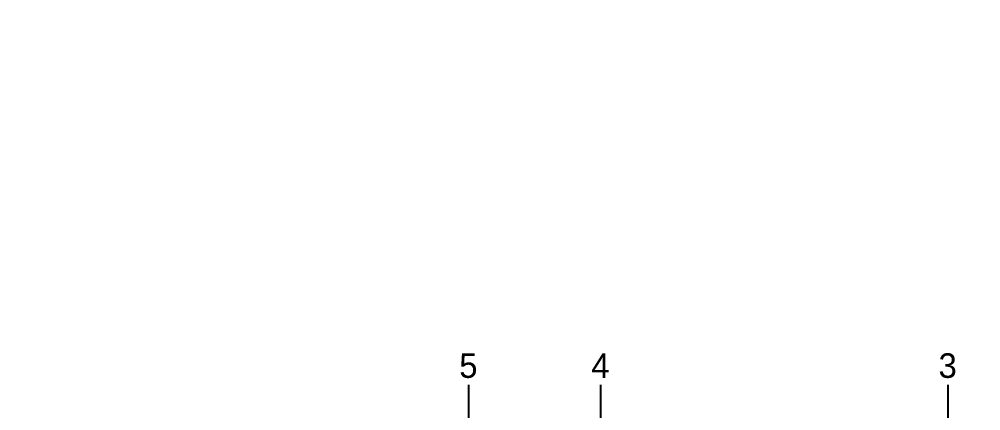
# Model space of a CAD drawing. Header units: millimetres. Extents: x 19438 to 19711, y 4351 to 4752.
# Drawn here: x 19463.34 to 19471.16, y 4521.45 to 4524.64 of the extents above; entities that cross this region are included whole.
import ezdxf
from ezdxf.enums import TextEntityAlignment as Align

# ---------------------------------------------------------------- set-up
doc = ezdxf.new("R2010")
doc.units = ezdxf.units.MM
doc.set_wipeout_variables(frame=1)
doc.linetypes.add('CENTER', pattern=[2, 1.25, -0.25, 0.25, -0.25])
for name, color, linetype in [('cotas', 1, 'Continuous'), ('cotas @ 500', 1, 'Continuous'), ('EJES', 2, 'CENTER'), ('EJES @ 0.5', 2, 'CENTER')]:
    doc.layers.add(name, color=color, linetype=linetype)
doc.styles.add('century gothic', font='GOTHIC.TTF')
doc.styles.add('COTAS SMC', font='GOTHIC.TTF')
doc.styles.get("Standard").update_dxf_attribs({"font": 'arial.ttf'})
doc.dimstyles.new('ANOTATIVE 100 SMCONSTRUCCIONES', dxfattribs={"dimscale": 0, "dimtxt": 0.18, "dimasz": 0.15, "dimexe": 0.18, "dimexo": 0.09, "dimgap": 0.1, "dimtad": 1, "dimzin": 0, "dimdsep": 46, "dimtxsty": 'century gothic', "dimblk1": 'FLECHA1', "dimblk2": 'FLECHA1', "dimsah": 1, "dimcen": 0.18, "dimdle": 0.075, "dimclrd": 1, "dimclre": 1, "dimclrt": 2, "dimaunit": 1, "dimadec": 0, "dimazin": 0, "dimtfac": 0.75, "dimtix": 1, "dimtmove": 2, "dimatfit": 3, "dimfxl": 0.09, "dimtvp": 1.5, "dimtfill": 1, "dimtolj": 1, "dimtzin": 0, "dimarcsym": 0})
doc.dimstyles.new('PIES SMCONSTRUCCIONES', dxfattribs={"dimscale": 0, "dimtxt": 0.18, "dimasz": 0.2, "dimexe": 0.18, "dimexo": 0, "dimgap": 0.1, "dimtad": 1, "dimdec": 0, "dimlfac": 39.370079, "dimzin": 0, "dimdsep": 46, "dimlunit": 4, "dimtxsty": 'COTAS SMC', "dimblk1": 'FLECHA1', "dimblk2": 'FLECHA1', "dimsah": 1, "dimcen": 0.2, "dimdle": 0.075, "dimclrd": 1, "dimclre": 1, "dimclrt": 2, "dimaunit": 1, "dimadec": 0, "dimazin": 0, "dimtfac": 0.75, "dimtdec": 0, "dimtix": 1, "dimtmove": 2, "dimatfit": 3, "dimfxl": 0.09, "dimtvp": 1.5, "dimtfill": 1, "dimtolj": 1, "dimtzin": 0, "dimarcsym": 0})

# ---------------------------------------------------------------- blocks, each defined once
blk = doc.blocks.new('FLECHA1')
at = {"color": 4}
blk.add_line((-0.246176, -0.248081), (0.248081, 0.25), dxfattribs=at)
at = {"color": 1}
blk.add_line((-1, 0), (0.496162, 0), dxfattribs=at)
blk = doc.blocks.new('*D405')
at = {"layer": 'cotas', "color": 1, "lineweight": -2, "transparency": 16777216}
for p, q in [((19614.326, 4625.8448), (19614.326, 4700.8448)), ((19570.9836, 4550.8448), (19524.326, 4550.8448)), ((19614.326, 4548.4298), (19614.326, 4550.8448)), ((19570.5339, 4548.4298), (19524.326, 4548.4298)), ((19614.326, 4473.4298), (19614.326, 4398.4298))]:
    blk.add_line(p, q, dxfattribs=at)
at = {"layer": 'Defpoints', "color": 0, "transparency": 16777216}
for p in [(19614.326, 4550.8448), (19615.9836, 4550.8448), (19615.5339, 4548.4298)]:
    blk.add_point(p, dxfattribs=at)
at = {"layer": 'cotas', "color": 1, "lineweight": -2, "transparency": 16777216, "xscale": 75, "yscale": 75, "zscale": 75}
for p, rotation in [((19614.326, 4550.8448), 270), ((19614.326, 4548.4298), 90)]:
    blk.add_blockref('FLECHA1', p, dxfattribs=dict(at, rotation=rotation))
at = {"layer": 'cotas', "color": 2, "transparency": 16777216, "insert": (19517.3376, 4549.6373), "char_height": 90, "attachment_point": 5, "rotation": 90, "style": 'century gothic', "bg_fill": 3, "box_fill_scale": 1.1, "bg_fill_color": 256, "bg_fill_true_color": 13158600, "bg_fill_transparency": 0}
blk.add_mtext('\\A1;2.42', dxfattribs=at)
blk = doc.blocks.new('*D460')
at = {"layer": 'cotas', "color": 1, "lineweight": -2, "transparency": 16777216}
for p, q in [((19620.0128, 4651.7533), (19620.0128, 4751.7533)), ((19620.4168, 4551.7533), (19530.0128, 4551.7533)), ((19620.0128, 4550.5333), (19620.0128, 4551.7533)), ((19620.4168, 4550.5333), (19530.0128, 4550.5333)), ((19620.0128, 4450.5333), (19620.0128, 4350.5333))]:
    blk.add_line(p, q, dxfattribs=at)
at = {"layer": 'Defpoints', "color": 0, "transparency": 16777216}
for p in [(19620.0128, 4551.7533), (19620.4168, 4551.7533), (19620.4168, 4550.5333)]:
    blk.add_point(p, dxfattribs=at)
at = {"layer": 'cotas', "color": 1, "lineweight": -2, "transparency": 16777216, "xscale": 100, "yscale": 100, "zscale": 100}
for p, rotation in [((19620.0128, 4551.7533), 270), ((19620.0128, 4550.5333), 90)]:
    blk.add_blockref('FLECHA1', p, dxfattribs=dict(at, rotation=rotation))
at = {"layer": 'cotas', "color": 2, "transparency": 16777216, "insert": (19523.8809, 4551.1433), "char_height": 90, "attachment_point": 5, "rotation": 90, "style": 'COTAS SMC', "bg_fill": 3, "box_fill_scale": 1.1, "bg_fill_color": 256, "bg_fill_true_color": 13158600, "bg_fill_transparency": 0}
blk.add_mtext("\\A1;4'", dxfattribs=at)
blk = doc.blocks.new('ejes')
at = {"color": 2, "linetype": 'Continuous'}
blk.add_wipeout([(-0.109, 0.275), (-0.065, 0.291), (-0.006, 0.3), (0.06, 0.297), (0.095, 0.288), (0.16, 0.261), (0.183, 0.246), (0.215, 0.22), (0.241, 0.193), (0.271, 0.149), (0.271, 0.149), (0.292, 0.103), (0.304, 0.065), (0.309, 0.032), (0.31, 0.001), (0.309, -0.027), (0.309, -0.027), (0.3, -0.077), (0.288, -0.113), (0.279, -0.133), (0.259, -0.168), (0.238, -0.195), (0.219, -0.215), (0.19, -0.24), (0.159, -0.26), (0.125, -0.277), (0.089, -0.289), (0.046, -0.297), (0.01, -0.299), (-0.037, -0.296), (-0.069, -0.289), (-0.097, -0.279), (-0.144, -0.256), (-0.171, -0.238), (-0.192, -0.221), (-0.215, -0.197), (-0.215, -0.197), (-0.257, -0.136), (-0.272, -0.101), (-0.272, -0.101), (-0.287, -0.034), (-0.29, 0.001), (-0.287, 0.036), (-0.281, 0.07), (-0.273, 0.099), (-0.258, 0.134), (-0.234, 0.174), (-0.216, 0.198), (-0.197, 0.217), (-0.175, 0.236), (-0.154, 0.251), (-0.126, 0.268), (-0.126, 0.268), (-0.118, 0.272)], dxfattribs=at)
at = {"layer": 'EJES', "color": 3}
blk.add_attdef('EJES', text='', height=0.3, dxfattribs=at).set_placement((0.01, -0.174), align=Align.CENTER)
blk = doc.blocks.new('*U570')
at = {"layer": 'cotas @ 500'}
dim = blk.add_linear_dim(base=(19614.3260382735, 4550.8448237801), p1=(19615.5338597089, 4548.4298237801), p2=(19615.9836080801, 4550.8448237801), angle=90, dimstyle='ANOTATIVE 100 SMCONSTRUCCIONES', override={"dimscale": 500, "dimtix": 1, "dimtofl": 1, "dimtmove": 1, "dimatfit": 1}, dxfattribs=at)
dim.commit()
dim.dimension.update_dxf_attribs({"geometry": '*D405', "text_midpoint": (19517.3375950376, 4549.6373237801)})
blk = doc.blocks.new('*U572')
at = {"layer": 'cotas @ 500'}
dim = blk.add_linear_dim(base=(19620.0128, 4551.7533), p1=(19620.4168, 4550.5333), p2=(19620.4168, 4551.7533), angle=90, dimstyle='PIES SMCONSTRUCCIONES', override={"dimscale": 500, "dimtix": 1, "dimtofl": 1, "dimtmove": 2, "dimatfit": 3}, dxfattribs=at)
dim.commit()
dim.dimension.update_dxf_attribs({"geometry": '*D460', "text_midpoint": (19523.8809, 4551.1433)})

msp = doc.modelspace()

# ---------------------------------------------------------------- block references
at = {"layer": 'cotas'}
msp.add_blockref('*U570', (0, 0), dxfattribs=at)

# ---------------------------------------------------------------- next in the draw order: block references
msp.add_blockref('*U572', (0, 0), dxfattribs=at)

# ---------------------------------------------------------------- next in the draw order: linework, layer by layer
at = {"layer": 'EJES', "color": 1}
for p, q in [((19466.9923, 4521.6602), (19466.9923, 4517.365)), ((19468.0673, 4521.6602), (19468.0673, 4517.365)), ((19470.8923, 4521.6602), (19470.8923, 4517.365))]:
    msp.add_line(p, q, dxfattribs=at)

# ---------------------------------------------------------------- next in the draw order: block references
at = {"layer": 'EJES @ 0.5'}
ref = msp.add_blockref('ejes', (19466.9871, 4521.8099), dxfattribs=dict(at, xscale=0.5000000000009095, yscale=0.5000000000009095, zscale=0.5000000000009095))
ref.add_attrib('EJES', '5', dxfattribs={"layer": 'EJES', "color": 3, "height": 0.2, "style": 'century gothic'}).set_placement((19466.9923, 4521.7169), align=Align.CENTER)
ref = msp.add_blockref('ejes', (19468.062, 4521.8099), dxfattribs=dict(at, xscale=0.5000000000009095, yscale=0.5000000000009095, zscale=0.5000000000009095))
ref.add_attrib('EJES', '4', dxfattribs={"layer": 'EJES', "color": 3, "height": 0.2, "style": 'century gothic'}).set_placement((19468.0673, 4521.7169), align=Align.CENTER)
ref = msp.add_blockref('ejes', (19470.8871, 4521.8099), dxfattribs=dict(at, xscale=0.5000000000009095, yscale=0.5000000000009095, zscale=0.5000000000009095))
ref.add_attrib('EJES', '3', dxfattribs={"layer": 'EJES', "color": 3, "height": 0.2, "style": 'century gothic'}).set_placement((19470.8923, 4521.7169), align=Align.CENTER)

doc.saveas('drawing.dxf')
